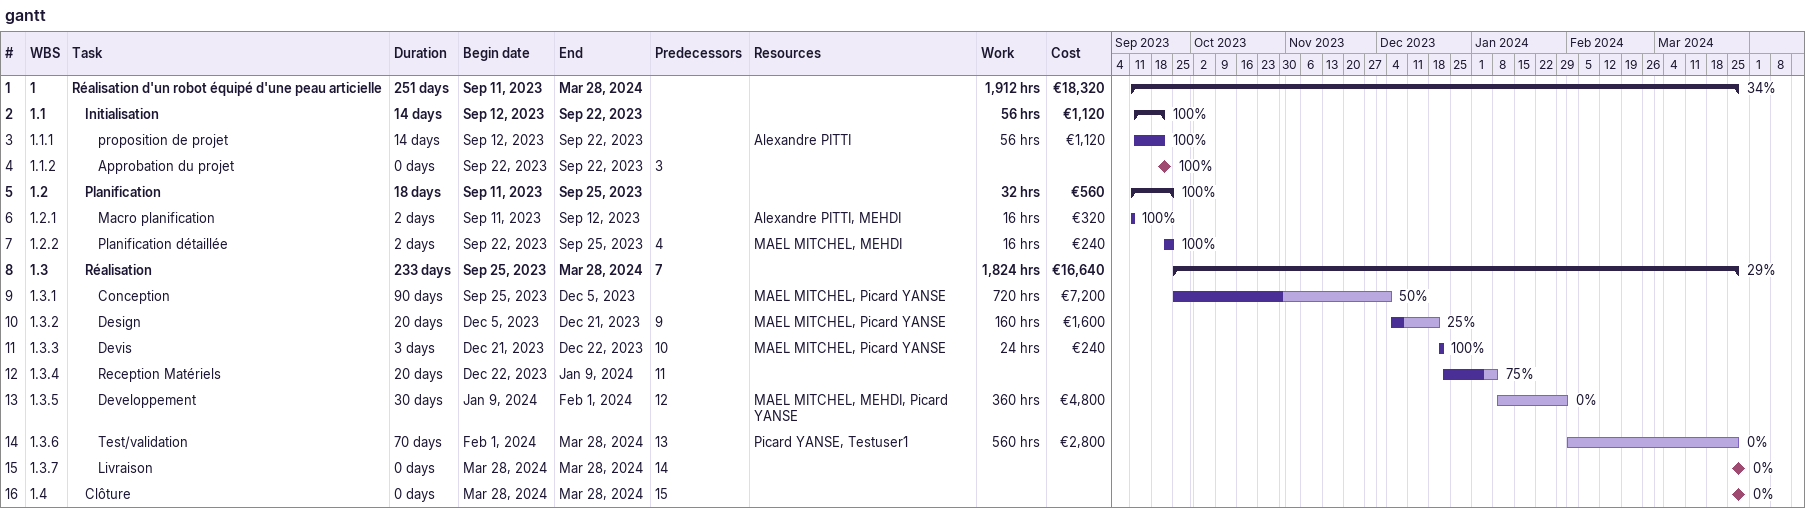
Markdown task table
gantt

| ID | WBS | Task | Duration | Start | Finish | Predecessors | Resources | % complete | Work (h) | Cost (€) |
|---|---|---|---|---|---|---|---|---|---|---|
| 1 | 1 | **Réalisation d'un robot équipé d'une peau articielle** | 251d | 2023-09-11 | 2024-03-28 |  |  | 34 | 1912 | 18320 |
| 2 | 1.1 | **Initialisation** | 14d | 2023-09-12 | 2023-09-22 |  |  | 100 | 56 | 1120 |
| 3 | 1.1.1 | proposition de projet | 14d | 2023-09-12 | 2023-09-22 |  | Alexandre PITTI | 100 | 56 | 1120 |
| 4 | 1.1.2 | Approbation du projet | 0d | 2023-09-22 | 2023-09-22 | 3 |  | 100 |  |  |
| 5 | 1.2 | **Planification** | 18d | 2023-09-11 | 2023-09-25 |  |  | 100 | 32 | 560 |
| 6 | 1.2.1 | Macro planification | 2d | 2023-09-11 | 2023-09-12 |  | Alexandre PITTI, MEHDI | 100 | 16 | 320 |
| 7 | 1.2.2 | Planification détaillée | 2d | 2023-09-22 | 2023-09-25 | 4 | MAEL MITCHEL, MEHDI | 100 | 16 | 240 |
| 8 | 1.3 | **Réalisation** | 233d | 2023-09-25 | 2024-03-28 | 7 |  | 29 | 1824 | 16640 |
| 9 | 1.3.1 | Conception | 90d | 2023-09-25 | 2023-12-05 |  | MAEL MITCHEL, Picard YANSE | 50 | 720 | 7200 |
| 10 | 1.3.2 | Design | 20d | 2023-12-05 | 2023-12-21 | 9 | MAEL MITCHEL, Picard YANSE | 25 | 160 | 1600 |
| 11 | 1.3.3 | Devis | 3d | 2023-12-21 | 2023-12-22 | 10 | MAEL MITCHEL, Picard YANSE | 100 | 24 | 240 |
| 12 | 1.3.4 | Reception Matériels | 20d | 2023-12-22 | 2024-01-09 | 11 |  | 75 |  |  |
| 13 | 1.3.5 | Developpement | 30d | 2024-01-09 | 2024-02-01 | 12 | MAEL MITCHEL, MEHDI, Picard YANSE | 0 | 360 | 4800 |
| 14 | 1.3.6 | Test/validation | 70d | 2024-02-01 | 2024-03-28 | 13 | Picard YANSE, Testuser1 | 0 | 560 | 2800 |
| 15 | 1.3.7 | Livraison | 0d | 2024-03-28 | 2024-03-28 | 14 |  | 0 |  |  |
| 16 | 1.4 | Clôture | 0d | 2024-03-28 | 2024-03-28 | 15 |  | 0 |  |  |
